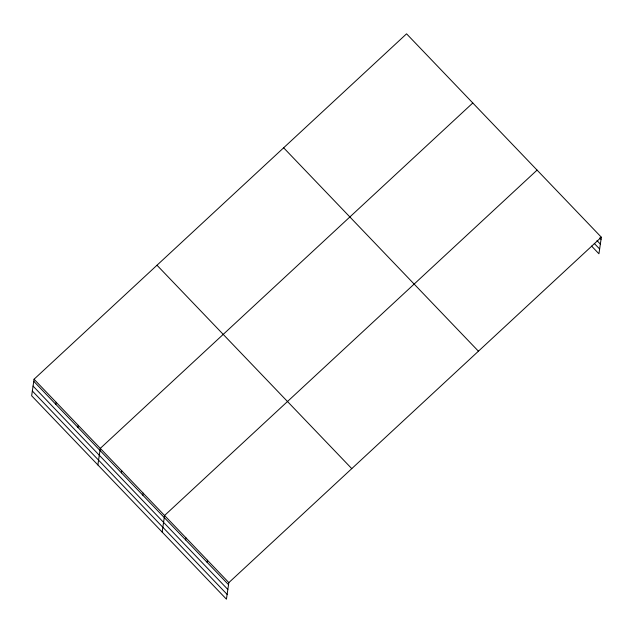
<?xml version="1.0" encoding="UTF-8"?>
<svg xmlns="http://www.w3.org/2000/svg" width="633" height="633" viewBox="0 0 633 633"><rect width="100%" height="100%" fill="white"/><g stroke="black" fill="none" stroke-linecap="round" stroke-linejoin="round"><path stroke-width="0.95" d="M34.063 379.222L31.65 395.783L226.432 599.174L228.845 582.613L601.35 237.217L406.568 33.826L34.063 379.222L228.845 582.613M55.839 404.352L56.139 402.272M77.914 427.402L78.215 425.321M97.878 464.939L100.291 448.37L472.796 102.981M121.409 472.827L121.718 470.746M142.836 495.204L143.145 493.115M162.151 532.052L164.564 515.491L537.077 170.103M185.691 539.949L185.991 537.868M207.118 562.318L207.418 560.237M601.35 237.217L598.937 253.778L591.57 246.087M599.704 237.905L601.049 239.298M596.998 240.58L600.345 244.077M594.276 243.412L599.633 248.998M283.647 147.806L478.421 351.196M156.992 265.243L351.774 468.634M33.763 381.303L228.545 584.694M33.066 386.083L227.84 589.473M32.346 391.004L227.128 594.395"/></g></svg>
